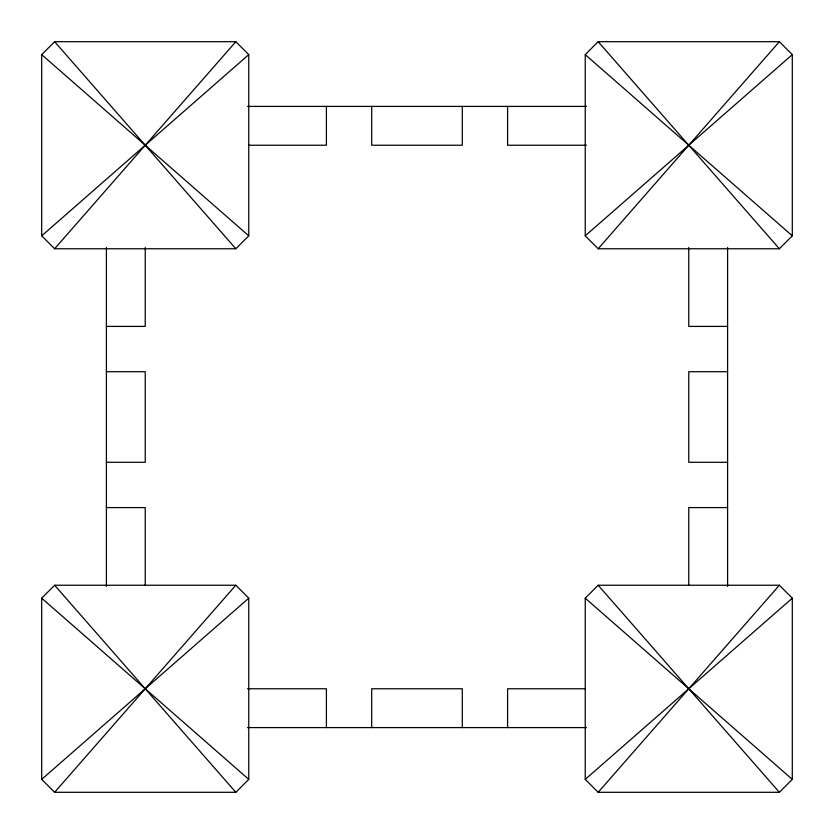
<?xml version="1.0" encoding="UTF-8"?>
<svg xmlns="http://www.w3.org/2000/svg" width="834" height="834" viewBox="0 0 834 834"><rect width="100%" height="100%" fill="white"/><g stroke="black" fill="none" stroke-linecap="round" stroke-linejoin="round"><path stroke-width="1.25" d="M54.637 248.761L235.824 41.7L248.761 54.637L248.761 235.824L235.824 248.761L54.637 248.761L41.7 235.824L41.7 54.637L54.637 41.7L235.824 41.7M54.637 792.3L235.824 585.239L248.761 598.176L248.761 779.363L235.824 792.3L54.637 792.3L41.7 779.363L41.7 598.176L54.637 585.239L235.824 585.239M598.176 248.761L779.363 41.7L792.3 54.637L792.3 235.824L779.363 248.761L598.176 248.761L585.239 235.824L585.239 54.637L598.176 41.7L779.363 41.7M598.176 792.3L779.363 585.239L792.3 598.176L792.3 779.363L779.363 792.3L598.176 792.3L585.239 779.363L585.239 598.176L598.176 585.239L779.363 585.239M41.7 235.824L248.761 54.637M585.239 235.824L792.3 54.637M41.7 779.363L248.761 598.176M585.239 779.363L792.3 598.176M247.51 106.408L586.531 106.408M248.761 145.231L326.407 145.231L326.407 106.408M586.531 145.231L507.593 145.231L507.593 106.408M106.408 326.407L145.231 326.407L145.231 247.469M727.592 326.407L688.769 326.407L688.769 247.469M106.408 371.703L145.231 371.703L145.231 462.297L106.408 462.297M727.592 371.703L688.769 371.703L688.769 462.297L727.592 462.297M106.408 507.593L145.231 507.593L145.231 585.239M727.592 507.593L688.769 507.593L688.769 585.239M247.469 688.769L326.407 688.769L326.407 727.592M585.239 688.769L507.593 688.769L507.593 727.592M247.469 727.592L586.49 727.592M585.239 54.637L792.3 235.824M41.7 54.637L248.761 235.824M585.239 598.176L792.3 779.363M41.7 598.176L248.761 779.363M598.176 41.7L779.363 248.761M598.176 585.239L779.363 792.3M54.637 41.7L235.824 248.761M54.637 585.239L235.824 792.3M727.592 247.469L727.592 586.469M462.297 106.408L462.297 145.231L371.703 145.231L371.703 106.408M462.297 727.592L462.297 688.769L371.703 688.769L371.703 727.592M106.408 247.469L106.408 586.49"/></g></svg>
